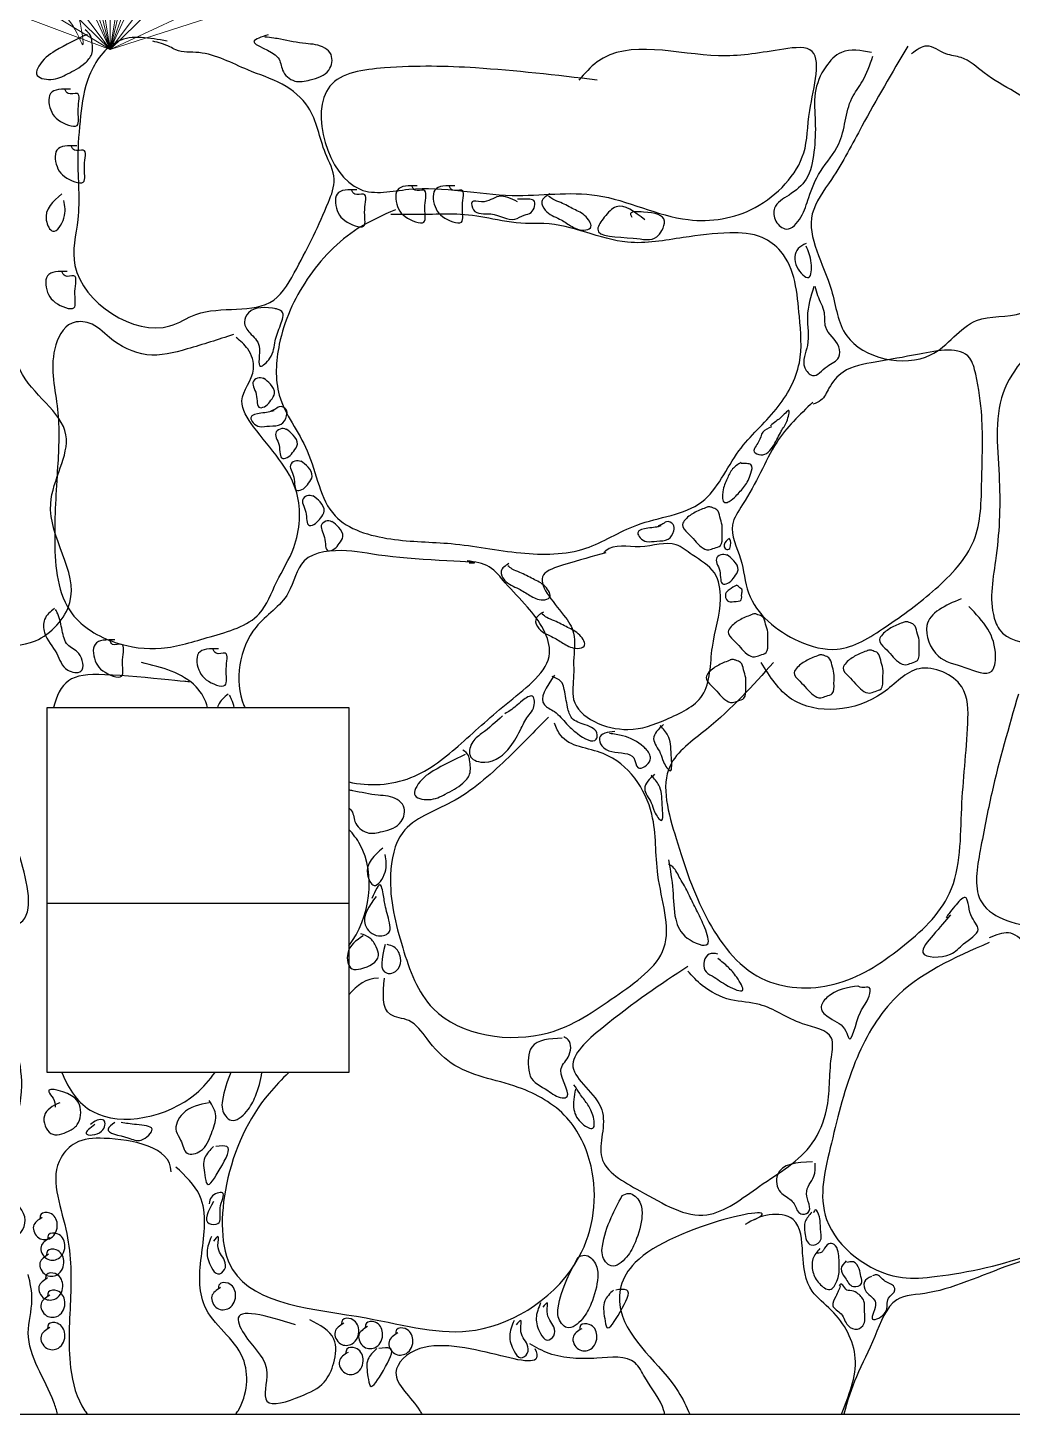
# Model space of a CAD drawing. Extents: x 152 to 700, y -120 to 84.
# Drawn here: x 221.057 to 221.735, y 72.817 to 73.772 of the extents above; entities that cross this region are included whole.
import ezdxf

# ---------------------------------------------------------------- set-up
doc = ezdxf.new("R2010")
doc.units = 0
doc.header["$LTSCALE"] = 0.03
doc.layers.get('0').update_dxf_attribs({"linetype": 'CONTINUOUS'})
doc.layers.add('MUEBLES', color=8, linetype='CONTINUOUS')
doc.layers.add('VEJETACION', color=94, linetype='CONTINUOUS', lineweight=15)

# ---------------------------------------------------------------- blocks, each defined once
blk = doc.blocks.new('A$C76B14522')
at = {"layer": 'VEJETACION'}
for q in [(0.1687, 0.4126), (0.1063, 0.2566), (0.2568, 0.2489), (0.1403, 0.1779), (0.197, 0.1779), (0.2104, 0.1752), (0.0933, 0.1636), (0.1085, 0.1697), (0.2289, 0.1697), (0.244, 0.1636), (0.0609, 0.1443), (0.2765, 0.1443), (0.0402, 0.1262), (0.2972, 0.1262), (0.0148, 0.0937), (0, 0.0632), (0.3318, 0.0763), (0.3402, 0.0549)]:
    blk.add_line((0.1687, 0), q, dxfattribs=at)
blk = doc.blocks.new('A$C54562DA0')
at = {"layer": 'VEJETACION'}
for points, knots in [([(0.1755, 0.0001), (0.1731, 0.0232), (0.1672, 0.0518), (0.1369, 0.0854), (0.0943, 0.0868), (0.0655, 0.0714), (0.0647, 0.0125), (0.0545, 0.0537), (0.0951, 0.0992), (0.1532, 0.0925), (0.18, 0.0553), (0.1782, 0.0236), (0.1772, 0.0045), (0.177, 0.001)], [0, 0, 0, 0, 0.0366558, 0.0875452, 0.1207962, 0.1544105, 0.192278, 0.1943817, 0.2743041, 0.3190782, 0.3536804, 0.4002472, 0.4109487, 0.4109487, 0.4109487, 0.4109487]), ([(0.1786, 0.0107), (0.175, 0.0252), (0.1693, 0.0481), (0.1779, 0.0797), (0.1652, 0.0864), (0.1868, 0.0935), (0.1921, 0.0941), (0.2151, 0.0879), (0.2053, 0.0809), (0.2005, 0.068), (0.1893, 0.0458), (0.1821, 0.022), (0.1845, 0.0058), (0.1841, 0.001)], [0, 0, 0, 0, 0.0472165, 0.0740602, 0.0759007, 0.0848306, 0.1114253, 0.1223864, 0.1267173, 0.140458, 0.1655861, 0.2001398, 0.2145458, 0.2145458, 0.2145458, 0.2145458]), ([(0.1719, 0.0234), (0.1618, 0.0317), (0.1162, 0.0687), (0.0575, 0.045), (-0.0056, -0.0012), (0.0129, 0.0362), (0.0323, 0.0617), (0.0913, 0.0847), (0.1456, 0.0597), (0.1756, 0.0272), (0.1845, 0.0062), (0.1854, 0.001)], [0, 0, 0, 0, 0.0379024, 0.169579, 0.184265, 0.2055761, 0.2441998, 0.3065625, 0.3663082, 0.4155117, 0.431277, 0.431277, 0.431277, 0.431277])]:
    blk.add_open_spline(points, degree=3, knots=knots, dxfattribs=at)
for points in [[(0.1848, 0.0035), (0.2046, 0.0693), (0.2409, 0.0846), (0.2812, 0.0699), (0.3022, 0.0295), (0.3042, 0.0081), (0.3011, 0.0147), (0.2782, 0.0443), (0.2388, 0.0515), (0.2057, 0.0387), (0.1862, 0.0224), (0.1776, 0.0015)], [(0.1776, 0.0199), (0.1321, 0.0464), (0.1143, 0.0336), (0.1107, 0.0122), (0.1066, 0.0209), (0.102, 0.0377), (0.1122, 0.053), (0.1306, 0.0591), (0.1587, 0.0489), (0.1689, 0.026), (0.172, 0)]]:
    blk.add_spline(points, degree=3, dxfattribs=at)

msp = doc.modelspace()

# ---------------------------------------------------------------- linework, layer by layer
at = {"ltscale": 0.03}
for p, q in [((221.06987, 73.16885), (221.27767, 73.16885)), ((219.58904, 72.8168), (233.02815, 72.8168))]:
    msp.add_line(p, q, dxfattribs=at)
msp.add_lwpolyline([(221.06987, 73.30342), (221.27767, 73.30342), (221.27767, 73.0522), (221.06987, 73.0522)], close=True)
at = {"layer": 'MUEBLES', "ltscale": 0.03}
for points in [[(221.09758, 73.76703), (221.07558, 73.75567), (221.0642, 73.74507), (221.06269, 73.73977), (221.07255, 73.73598), (221.08392, 73.73977), (221.09606, 73.74734), (221.10061, 73.7534), (221.10061, 73.76325), (221.09985, 73.76628), (221.09606, 73.77006)], [(221.48157, 73.63929), (221.46172, 73.6483), (221.4536, 73.64109), (221.44909, 73.63298), (221.47345, 73.62668), (221.48969, 73.62758), (221.4933, 73.63208), (221.4951, 73.63839), (221.48067, 73.6447), (221.47164, 73.64289), (221.47255, 73.64109)], [(221.59254, 73.62307), (221.58713, 73.61947), (221.58622, 73.60685), (221.59434, 73.59964), (221.59615, 73.60956), (221.59254, 73.62127)], [(221.21995, 73.52958), (221.21583, 73.53052), (221.21203, 73.52831), (221.21393, 73.51914), (221.21647, 73.50997), (221.22058, 73.51124), (221.22406, 73.51503), (221.2266, 73.51977), (221.22375, 73.5261), (221.219, 73.53021)], [(221.23563, 73.49457), (221.23151, 73.49552), (221.22771, 73.49331), (221.22961, 73.48414), (221.23214, 73.47497), (221.23626, 73.47624), (221.23974, 73.48003), (221.24227, 73.48477), (221.23943, 73.4911), (221.23468, 73.49521)], [(221.24577, 73.47247), (221.24166, 73.47342), (221.23786, 73.4712), (221.23976, 73.46204), (221.24229, 73.45287), (221.24641, 73.45413), (221.24989, 73.45793), (221.25242, 73.46267), (221.24957, 73.46899), (221.24482, 73.4731)], [(221.54788, 73.47221), (221.54191, 73.46774), (221.53818, 73.46103), (221.5352, 73.45209), (221.53669, 73.44464), (221.53967, 73.44538), (221.54415, 73.44911), (221.55012, 73.45581), (221.55459, 73.46476), (221.55459, 73.47072), (221.55161, 73.47146), (221.54788, 73.47146)], [(221.25407, 73.44852), (221.24996, 73.44947), (221.24616, 73.44726), (221.24806, 73.43809), (221.25059, 73.42892), (221.25471, 73.43018), (221.25819, 73.43398), (221.26072, 73.43872), (221.25787, 73.44504), (221.25312, 73.44915)], [(221.26698, 73.43102), (221.26287, 73.43197), (221.25907, 73.42976), (221.26097, 73.42059), (221.2635, 73.41142), (221.26762, 73.41268), (221.2711, 73.41648), (221.27363, 73.42122), (221.27078, 73.42754), (221.26604, 73.43165)], [(221.53905, 73.40799), (221.53494, 73.40894), (221.53114, 73.40673), (221.53304, 73.39756), (221.53557, 73.38839), (221.53968, 73.38966), (221.54317, 73.39345), (221.5457, 73.39819), (221.54285, 73.40452), (221.5381, 73.40863)], [(221.69933, 73.37835), (221.67568, 73.35998), (221.68356, 73.33898), (221.70196, 73.33111), (221.72036, 73.32848), (221.72299, 73.33898), (221.71773, 73.35735), (221.70459, 73.3731)], [(221.07499, 73.37169), (221.06817, 73.36412), (221.06817, 73.35503), (221.07651, 73.34064), (221.08409, 73.32927), (221.0932, 73.32852), (221.09168, 73.34064), (221.08409, 73.3467), (221.0803, 73.35654), (221.07727, 73.36791), (221.07575, 73.37094)], [(221.35777, 73.27113), (221.33578, 73.25977), (221.3244, 73.24917), (221.32288, 73.24386), (221.33274, 73.24008), (221.34412, 73.24386), (221.35625, 73.25144), (221.36081, 73.2575), (221.36081, 73.26735), (221.36005, 73.27038), (221.35625, 73.27416)], [(221.30264, 73.14019), (221.30415, 73.12054), (221.30718, 73.12054), (221.31172, 73.12356), (221.31324, 73.13112), (221.30869, 73.13868), (221.30415, 73.14019)], [(221.51112, 73.12525), (221.45181, 73.08248), (221.43204, 73.05615), (221.45181, 73.02654), (221.45181, 72.99364), (221.47817, 72.9706), (221.52429, 72.95415), (221.56054, 72.97389), (221.59678, 73.00351), (221.60666, 73.02654), (221.60996, 73.06273), (221.60996, 73.0759), (221.59019, 73.08577), (221.56054, 73.09893), (221.54077, 73.10222), (221.521, 73.11209), (221.51112, 73.12196)], [(221.18154, 73.03134), (221.16337, 73.02379), (221.15883, 73.01169), (221.16186, 73.00564), (221.1664, 72.99657), (221.17548, 72.99809), (221.18305, 73.01018), (221.18608, 73.02227), (221.18154, 73.03286)], [(221.59688, 72.9907), (221.57285, 72.9817), (221.57485, 72.9697), (221.57885, 72.9667), (221.58486, 72.9607), (221.58887, 72.95471), (221.59387, 72.95571), (221.59287, 72.9687), (221.59788, 72.9807), (221.59888, 72.9897)], [(221.4659, 72.96735), (221.45833, 72.95224), (221.45228, 72.93258), (221.45228, 72.92654), (221.45833, 72.91898), (221.46893, 72.92502), (221.47498, 72.93561), (221.47953, 72.95375), (221.47801, 72.96282), (221.47044, 72.96887), (221.4659, 72.96735)], [(221.43548, 72.92481), (221.42791, 72.9097), (221.42185, 72.89004), (221.42185, 72.88399), (221.42791, 72.87644), (221.4385, 72.88248), (221.44456, 72.89307), (221.4491, 72.91121), (221.44759, 72.92028), (221.44002, 72.92633), (221.43548, 72.92481)]]:
    msp.add_spline(points, degree=3, dxfattribs=at)
for points, start_tangent in [([(221.15253, 73.76235), (221.11881, 73.76235), (221.09897, 73.73858), (221.09302, 73.71084), (221.09104, 73.68113), (221.09104, 73.63952), (221.08905, 73.60782), (221.15451, 73.56622), (221.17237, 73.57415), (221.22593, 73.58405), (221.2418, 73.60584), (221.26362, 73.65141), (221.26758, 73.66726), (221.26163, 73.68509), (221.24973, 73.71679), (221.23188, 73.73263), (221.20807, 73.74254), (221.17435, 73.75443), (221.15848, 73.75641), (221.15451, 73.75839), (221.14261, 73.76235)], (0.948808, 0.315855)), ([(221.2222, 73.76672), (221.21234, 73.76218), (221.22902, 73.75082), (221.23206, 73.74248), (221.2404, 73.73491), (221.25102, 73.73567), (221.26391, 73.74248), (221.26543, 73.75309), (221.25481, 73.75991), (221.24798, 73.76066), (221.23054, 73.76369), (221.22599, 73.76445), (221.21992, 73.76521)], (0.894653, 0.446762)), ([(221.44866, 73.73554), (221.36498, 73.74389), (221.30222, 73.74389), (221.26457, 73.73136), (221.28549, 73.66032), (221.31896, 73.66032), (221.39009, 73.65614), (221.44866, 73.65614), (221.51142, 73.63943), (221.55744, 73.64779), (221.59092, 73.68539), (221.5951, 73.71464), (221.5951, 73.75643), (221.57418, 73.75643), (221.53234, 73.75225), (221.44866, 73.74807), (221.43611, 73.73554)], (1, 0)), ([(221.66254, 73.75893), (221.631, 73.70381), (221.60998, 73.66707), (221.59684, 73.64345), (221.60998, 73.59095), (221.62049, 73.55946), (221.67831, 73.54633), (221.70985, 73.56996), (221.74138, 73.5752), (221.76503, 73.5962), (221.77029, 73.63295), (221.77292, 73.68019), (221.76241, 73.70644), (221.73613, 73.72744), (221.7151, 73.74056), (221.69933, 73.75106), (221.68882, 73.75368), (221.67568, 73.75893), (221.66517, 73.75368)], (0.44768, 0.894194)), ([(221.63765, 73.75462), (221.6169, 73.75462), (221.60607, 73.74471), (221.59885, 73.72669), (221.59885, 73.70687), (221.59795, 73.68615), (221.59254, 73.66722), (221.58081, 73.65641), (221.57089, 73.6474), (221.57179, 73.63839), (221.57901, 73.63298), (221.58893, 73.64109), (221.59434, 73.65461), (221.60246, 73.67263), (221.61509, 73.69155), (221.62412, 73.72309), (221.63133, 73.7348), (221.63855, 73.75192)], (0, 1)), ([(221.08597, 73.72931), (221.07231, 73.72628), (221.07307, 73.71341), (221.07762, 73.7081), (221.09052, 73.70432), (221.09128, 73.71568), (221.09052, 73.72628), (221.08445, 73.72628), (221.08217, 73.72931)], (0.992302, 0.123845)), ([(221.0903, 73.69033), (221.07665, 73.6873), (221.07741, 73.67443), (221.08196, 73.66912), (221.09485, 73.66534), (221.09561, 73.6767), (221.09485, 73.6873), (221.08879, 73.6873), (221.08651, 73.69033)], (0.992302, 0.123845)), ([(221.07996, 73.65714), (221.06936, 73.639), (221.0739, 73.63144), (221.08147, 73.64051), (221.08147, 73.6526)], (0, 1)), ([(221.28328, 73.66002), (221.26963, 73.65699), (221.27039, 73.64411), (221.27494, 73.63881), (221.28783, 73.63502), (221.28859, 73.64638), (221.28783, 73.65699), (221.28176, 73.65699), (221.27949, 73.66002)], (0.992302, 0.123845)), ([(221.32478, 73.66278), (221.31113, 73.65975), (221.31189, 73.64687), (221.31644, 73.64157), (221.32933, 73.63778), (221.33009, 73.64914), (221.32933, 73.65975), (221.32327, 73.65975), (221.32099, 73.66278)], (0.992302, 0.123845)), ([(221.35061, 73.66278), (221.33695, 73.65975), (221.33771, 73.64687), (221.34226, 73.64157), (221.35516, 73.63778), (221.35592, 73.64914), (221.35516, 73.65975), (221.34909, 73.65975), (221.34681, 73.66278)], (0.992302, 0.123845)), ([(221.39391, 73.65173), (221.381, 73.65541), (221.36901, 73.65173), (221.36256, 73.65173), (221.36348, 73.6462), (221.37547, 73.64344), (221.39207, 73.63976), (221.39852, 73.64252), (221.40314, 73.64436), (221.40498, 73.65265), (221.40129, 73.65357), (221.39668, 73.65357), (221.39391, 73.65357)], (0.894659, -0.446751)), ([(221.41598, 73.65724), (221.41067, 73.65194), (221.41295, 73.64588), (221.42281, 73.63982), (221.43039, 73.63527), (221.4395, 73.63224), (221.44405, 73.63376), (221.44101, 73.64133), (221.43267, 73.64663), (221.42357, 73.65118), (221.41826, 73.65345), (221.41522, 73.65572)], (0.600537, 0.799597)), ([(221.30975, 73.64625), (221.28417, 73.63348), (221.24901, 73.59836), (221.22982, 73.55366), (221.22982, 73.51853), (221.24901, 73.48022), (221.26819, 73.43552), (221.30655, 73.41955), (221.34812, 73.41636), (221.39607, 73.40997), (221.44083, 73.41316), (221.476, 73.42913), (221.52076, 73.44509), (221.54634, 73.48022), (221.57192, 73.50895), (221.5879, 73.54088), (221.5879, 73.57281), (221.57511, 73.61752), (221.56232, 73.6271), (221.53994, 73.63029), (221.50797, 73.6271), (221.46961, 73.6239), (221.41206, 73.63668), (221.40247, 73.63668), (221.37689, 73.63987), (221.35451, 73.64306), (221.33533, 73.64306), (221.31934, 73.64306), (221.30655, 73.64306)], (0, 1)), ([(221.0838, 73.60371), (221.07015, 73.60068), (221.07091, 73.58781), (221.07546, 73.5825), (221.08835, 73.57872), (221.08911, 73.59008), (221.08835, 73.60068), (221.08228, 73.60068), (221.08001, 73.60371)], (0.992302, 0.123845)), ([(221.59795, 73.59334), (221.59344, 73.57261), (221.59344, 73.55279), (221.59164, 73.53747), (221.59705, 73.53207), (221.60697, 73.53837), (221.61509, 73.54468), (221.61509, 73.55189), (221.60607, 73.5654), (221.60517, 73.57532), (221.60066, 73.58703), (221.59885, 73.59334)], (0.832484, 0.554049)), ([(221.22791, 73.57804), (221.20854, 73.57528), (221.20577, 73.56883), (221.20946, 73.56146), (221.21592, 73.55225), (221.21684, 73.53844), (221.22329, 73.54396), (221.22698, 73.55594), (221.23067, 73.56699), (221.2316, 73.5762), (221.22698, 73.57804)], (1, 0)), ([(221.19816, 73.56028), (221.16642, 73.55037), (221.13865, 73.54641), (221.11286, 73.5583), (221.09897, 73.5682), (221.08707, 73.5682), (221.07517, 73.55037), (221.07715, 73.50877), (221.07715, 73.46915), (221.07517, 73.41764), (221.08707, 73.36811), (221.11683, 73.3483), (221.14856, 73.34434), (221.18229, 73.35226), (221.21601, 73.36811), (221.22791, 73.3899), (221.23981, 73.41368), (221.2418, 73.45132), (221.21204, 73.49688), (221.20411, 73.51471), (221.21204, 73.5365), (221.20807, 73.55037), (221.20014, 73.5583)], (0, 1)), ([(221.0435, 73.56471), (221.00934, 73.52009), (221.00671, 73.45972), (221.00408, 73.4046), (221.00408, 73.3626), (221.00671, 73.35735), (221.03299, 73.34686), (221.0619, 73.34948), (221.08555, 73.37573), (221.07241, 73.44397), (221.08292, 73.49121), (221.05139, 73.53583), (221.04613, 73.55946)], (-0.707646, -0.706567)), ([(221.76241, 73.56471), (221.72824, 73.52009), (221.72561, 73.45972), (221.72299, 73.4046), (221.72299, 73.3626), (221.72561, 73.35735), (221.75189, 73.34686), (221.7808, 73.34948), (221.80446, 73.37573), (221.79132, 73.44397), (221.80183, 73.49121), (221.77029, 73.53583), (221.76503, 73.55946)], (-0.707646, -0.706567)), ([(221.59723, 73.5137), (221.57231, 73.48606), (221.56123, 73.46532), (221.54878, 73.4432), (221.54186, 73.42937), (221.54739, 73.40587), (221.55293, 73.38237), (221.58754, 73.34919), (221.61384, 73.34366), (221.64706, 73.35887), (221.68166, 73.38514), (221.70796, 73.41832), (221.7135, 73.45979), (221.7135, 73.50403), (221.70935, 73.53306), (221.7052, 73.54412), (221.67059, 73.54688), (221.64014, 73.54135), (221.61799, 73.53444), (221.6083, 73.52338), (221.60276, 73.51509), (221.59723, 73.51232)], (0.89465, 0.446768)), ([(221.2263, 73.50776), (221.22218, 73.50681), (221.21712, 73.50618), (221.21016, 73.50301), (221.21174, 73.49954), (221.21617, 73.49701), (221.22313, 73.49732), (221.23105, 73.49859), (221.23485, 73.50428), (221.23453, 73.5087), (221.22978, 73.5106), (221.22662, 73.5087), (221.2244, 73.50776), (221.22377, 73.50712)], (0.96483, 0.262875)), ([(221.56877, 73.4968), (221.5628, 73.49307), (221.55982, 73.48636), (221.55683, 73.47966), (221.56131, 73.47742), (221.57026, 73.48413), (221.57548, 73.49382), (221.57921, 73.50052), (221.58071, 73.50797), (221.57474, 73.50276), (221.57175, 73.50052), (221.56802, 73.49754)], (0.980645, 0.195794)), ([(221.52439, 73.44144), (221.51616, 73.43792), (221.5094, 73.43293), (221.50734, 73.42941), (221.51116, 73.42354), (221.51586, 73.41855), (221.52556, 73.41209), (221.52938, 73.41326), (221.5335, 73.41502), (221.53467, 73.42207), (221.53467, 73.42911), (221.5332, 73.43469), (221.53115, 73.43968), (221.52791, 73.44114), (221.52586, 73.44173), (221.52409, 73.44144)], (0.980643, 0.195805)), ([(221.49283, 73.42854), (221.48872, 73.42759), (221.48365, 73.42696), (221.47669, 73.4238), (221.47827, 73.42032), (221.4827, 73.41779), (221.48967, 73.41811), (221.49758, 73.41937), (221.50138, 73.42507), (221.50106, 73.42949), (221.49632, 73.43139), (221.49315, 73.42949), (221.49093, 73.42854), (221.4903, 73.42791)], (0.96483, 0.262875)), ([(221.45465, 73.41002), (221.42558, 73.40173), (221.41174, 73.39481), (221.42558, 73.36716), (221.4325, 73.35472), (221.4325, 73.33537), (221.4325, 73.32569), (221.4325, 73.3091), (221.46988, 73.28836), (221.49618, 73.29528), (221.52109, 73.31187), (221.52801, 73.34504), (221.53355, 73.37822), (221.5294, 73.3962), (221.51417, 73.40864), (221.5031, 73.41555), (221.47818, 73.41417), (221.45465, 73.4114), (221.45326, 73.41002)], (1, 0)), ([(221.53937, 73.41969), (221.53747, 73.41811), (221.53684, 73.41305), (221.53937, 73.41242), (221.54032, 73.414), (221.54063, 73.41716), (221.54032, 73.41906), (221.53937, 73.42001)], (0.196229, -0.980558)), ([(221.38788, 73.40263), (221.38257, 73.39733), (221.38485, 73.39127), (221.39471, 73.38521), (221.40229, 73.38066), (221.41139, 73.37763), (221.41594, 73.37915), (221.41291, 73.38672), (221.40457, 73.39203), (221.39547, 73.39657), (221.39016, 73.39884), (221.38712, 73.40112)], (0.600537, 0.799597)), ([(221.54475, 73.38776), (221.53968, 73.3846), (221.53715, 73.38175), (221.53842, 73.37701), (221.54285, 73.37638), (221.54791, 73.37764), (221.54823, 73.38175), (221.54855, 73.38428), (221.54633, 73.38649), (221.54507, 73.38744)], (0.707455, 0.706759)), ([(221.41165, 73.36923), (221.40634, 73.36392), (221.40861, 73.35786), (221.41847, 73.3518), (221.42606, 73.34726), (221.43516, 73.34423), (221.43971, 73.34574), (221.43668, 73.35332), (221.42833, 73.35862), (221.41923, 73.36317), (221.41392, 73.36544), (221.41089, 73.36771)], (0.600537, 0.799597)), ([(221.55587, 73.36771), (221.54764, 73.36419), (221.54088, 73.3592), (221.53883, 73.35568), (221.54265, 73.34981), (221.54735, 73.34482), (221.55705, 73.33836), (221.56087, 73.33954), (221.56498, 73.3413), (221.56616, 73.34834), (221.56616, 73.35539), (221.56469, 73.36096), (221.56263, 73.36595), (221.5594, 73.36742), (221.55734, 73.368), (221.55558, 73.36771)], (0.980643, 0.195805)), ([(221.66009, 73.36229), (221.65186, 73.35877), (221.6451, 73.35378), (221.64305, 73.35026), (221.64687, 73.34439), (221.65157, 73.3394), (221.66126, 73.33294), (221.66509, 73.33412), (221.6692, 73.33588), (221.67037, 73.34292), (221.67037, 73.34996), (221.6689, 73.35554), (221.66685, 73.36053), (221.66361, 73.362), (221.66156, 73.36258), (221.65979, 73.36229)], (0.980643, 0.195805)), ([(221.11658, 73.35001), (221.10293, 73.34698), (221.10368, 73.3341), (221.10824, 73.3288), (221.12113, 73.32501), (221.12189, 73.33637), (221.12113, 73.34698), (221.11506, 73.34698), (221.11279, 73.35001)], (0.992302, 0.123845)), ([(221.18788, 73.34385), (221.17422, 73.34082), (221.17498, 73.32795), (221.17953, 73.32264), (221.19243, 73.31886), (221.19319, 73.33022), (221.19243, 73.34082), (221.18636, 73.34082), (221.18408, 73.34385)], (0.992302, 0.123845)), ([(221.60147, 73.33952), (221.59324, 73.336), (221.58648, 73.33101), (221.58442, 73.32749), (221.58824, 73.32162), (221.59294, 73.31663), (221.60264, 73.31017), (221.60646, 73.31135), (221.61058, 73.31311), (221.61175, 73.32015), (221.61175, 73.3272), (221.61028, 73.33277), (221.60822, 73.33776), (221.60499, 73.33923), (221.60294, 73.33982), (221.60117, 73.33952)], (0.980643, 0.195805)), ([(221.63512, 73.34277), (221.62689, 73.33925), (221.62013, 73.33426), (221.61808, 73.33074), (221.6219, 73.32487), (221.6266, 73.31988), (221.6363, 73.31343), (221.64012, 73.3146), (221.64423, 73.31636), (221.64541, 73.3234), (221.64541, 73.33045), (221.64394, 73.33602), (221.64188, 73.34101), (221.63865, 73.34248), (221.63659, 73.34307), (221.63483, 73.34277)], (0.980643, 0.195805)), ([(221.57, 73.3344), (221.52397, 73.28843), (221.49887, 73.26336), (221.50305, 73.21322), (221.52397, 73.1589), (221.56163, 73.11711), (221.61184, 73.11293), (221.65786, 73.138), (221.69133, 73.17561), (221.6997, 73.23411), (221.70388, 73.29261), (221.6997, 73.31768), (221.67041, 73.33022), (221.64531, 73.3135), (221.58255, 73.30933), (221.56163, 73.3344)], (0.894674, 0.446719)), ([(221.54067, 73.33627), (221.53244, 73.33275), (221.52568, 73.32776), (221.52363, 73.32424), (221.52745, 73.31837), (221.53215, 73.31338), (221.54185, 73.30692), (221.54567, 73.3081), (221.54978, 73.30986), (221.55096, 73.3169), (221.55096, 73.32394), (221.54949, 73.32952), (221.54743, 73.33451), (221.5442, 73.33598), (221.54214, 73.33656), (221.54038, 73.33627)], (0.980643, 0.195805)), ([(221.41921, 73.32567), (221.41238, 73.30522), (221.41921, 73.30068), (221.42755, 73.29234), (221.43513, 73.28553), (221.44803, 73.28174), (221.44879, 73.28477), (221.44044, 73.29159), (221.43134, 73.29613), (221.42831, 73.30371), (221.42603, 73.31583), (221.42452, 73.32037), (221.41769, 73.32491)], (0.894705, 0.446658)), ([(221.38356, 73.29765), (221.36915, 73.28553), (221.36232, 73.27871), (221.36156, 73.26962), (221.37142, 73.26583), (221.38887, 73.27644), (221.39645, 73.28931), (221.40176, 73.2984), (221.4048, 73.30295), (221.40404, 73.31128), (221.39721, 73.30825), (221.38887, 73.30143), (221.38508, 73.29916)], (0.707635, -0.706579)), ([(221.41519, 73.29679), (221.3859, 73.26754), (221.34825, 73.23829), (221.31478, 73.2174), (221.30641, 73.18815), (221.31478, 73.138), (221.3357, 73.09622), (221.41519, 73.0795), (221.46122, 73.10458), (221.49469, 73.138), (221.4905, 73.18815), (221.48632, 73.22993), (221.45285, 73.27172), (221.42356, 73.28425), (221.41938, 73.29261)], (-0.447682, 0.894193)), ([(221.49439, 73.29178), (221.48756, 73.28194), (221.49211, 73.27209), (221.49439, 73.26603), (221.49894, 73.25997), (221.4997, 73.27057), (221.49742, 73.28421), (221.49211, 73.29103)], (1, 0)), ([(221.46092, 73.28704), (221.4503, 73.2825), (221.45182, 73.27719), (221.46775, 73.27189), (221.47382, 73.26886), (221.47685, 73.26204), (221.48519, 73.26735), (221.48292, 73.27416), (221.48064, 73.27644), (221.46623, 73.28401), (221.45713, 73.28553)], (0.707584, 0.706629)), ([(221.48823, 73.2575), (221.4814, 73.24765), (221.48595, 73.2378), (221.48823, 73.23174), (221.49278, 73.22568), (221.49354, 73.23629), (221.49126, 73.24992), (221.48595, 73.25674)], (1, 0)), ([(221.30112, 73.20671), (221.29053, 73.18857), (221.29507, 73.18101), (221.30264, 73.19008), (221.30264, 73.20218)], (0, 1)), ([(221.49776, 73.19868), (221.50076, 73.17769), (221.50276, 73.15769), (221.51077, 73.14469), (221.52479, 73.14069), (221.52279, 73.15169), (221.51778, 73.16269), (221.51277, 73.17269), (221.50877, 73.18069), (221.50577, 73.18569), (221.50076, 73.19368), (221.49776, 73.19568)], (0, 1)), ([(221.29658, 73.17345), (221.28901, 73.1538), (221.2981, 73.14624), (221.30567, 73.14927), (221.30567, 73.15531), (221.30264, 73.16741), (221.30112, 73.17648), (221.29961, 73.18101), (221.29356, 73.17194)], (1, 0)), ([(221.69199, 73.16069), (221.67997, 73.14669), (221.67297, 73.13469), (221.69199, 73.13369), (221.701, 73.14069), (221.71101, 73.15069), (221.70601, 73.16069), (221.702, 73.17269), (221.69499, 73.16669), (221.69099, 73.16169), (221.68899, 73.15869)], (0.781302, 0.624153)), ([(220.99978, 73.1417), (220.93388, 73.10222), (220.90753, 73.05944), (220.89105, 73.00351), (220.88776, 72.95086), (220.93718, 72.91138), (220.96024, 72.91138), (221.05249, 72.95744), (221.04261, 72.9706), (221.0459, 73.01009), (221.05249, 73.04299), (221.0492, 73.06932), (221.03272, 73.12525), (221.01295, 73.14829), (220.99978, 73.14499)], (1, 0)), ([(221.2875, 73.14624), (221.2769, 73.13415), (221.27993, 73.12356), (221.28599, 73.12356), (221.2981, 73.13264), (221.29658, 73.13868), (221.29204, 73.14473), (221.28599, 73.14775)], (0.707505, -0.706709)), ([(221.71868, 73.1417), (221.65279, 73.10222), (221.62643, 73.05944), (221.60996, 73.00351), (221.60666, 72.95086), (221.65608, 72.91138), (221.67914, 72.91138), (221.77139, 72.95744), (221.76151, 72.9706), (221.7648, 73.01009), (221.77139, 73.04299), (221.7681, 73.06932), (221.75162, 73.12525), (221.73186, 73.14829), (221.71868, 73.14499)], (1, 0)), ([(221.5318, 73.13369), (221.52579, 73.13369), (221.52279, 73.12269), (221.52779, 73.11869), (221.53881, 73.11169), (221.54882, 73.10869), (221.54481, 73.11769), (221.53881, 73.12469), (221.5318, 73.13069)], (0.894627, 0.446814)), ([(221.62891, 73.11169), (221.60689, 73.10369), (221.60288, 73.09669), (221.60889, 73.08969), (221.6199, 73.08069), (221.62191, 73.07569), (221.62991, 73.09369), (221.63592, 73.10469), (221.63592, 73.11069), (221.63192, 73.11069), (221.62791, 73.11169)], (0.980646, 0.19579)), ([(221.42467, 73.07569), (221.40364, 73.0697), (221.40164, 73.0537), (221.40264, 73.0497), (221.41466, 73.0397), (221.42467, 73.0347), (221.42667, 73.0347), (221.42367, 73.0537), (221.42867, 73.0627), (221.42867, 73.0747), (221.42567, 73.07669)], (-1, 0)), ([(221.0786, 73.03134), (221.06801, 73.02227), (221.07255, 73.01018), (221.08466, 73.01169), (221.09071, 73.01623), (221.09223, 73.02983), (221.0892, 73.03437), (221.07103, 73.0389), (221.07406, 73.03437), (221.07558, 73.02832)], (0.707637, 0.706576)), ([(221.43368, 73.0407), (221.43268, 73.0267), (221.43869, 73.0167), (221.44569, 73.0137), (221.44569, 73.0227), (221.44169, 73.0307), (221.43668, 73.0377), (221.43268, 73.0437)], (-0.555207, -0.831712)), ([(221.10282, 73.01623), (221.09677, 73.01018), (221.10736, 73.01169), (221.10888, 73.01925), (221.10434, 73.01925), (221.0998, 73.01623)], (1, 0)), ([(221.11645, 73.01774), (221.11191, 73.0132), (221.12553, 73.00716), (221.13461, 73.00564), (221.14218, 73.0132), (221.13158, 73.01623), (221.12099, 73.01774)], (-0.707433, -0.70678)), ([(221.18457, 73.00111), (221.17851, 72.99355), (221.17851, 72.98146), (221.18002, 72.97541), (221.18911, 72.98599), (221.19365, 73.00111), (221.18608, 73.00111)], (0.948794, -0.315894)), ([(221.18457, 72.96331), (221.18154, 72.9482), (221.18759, 72.9482), (221.18911, 72.95878), (221.19062, 72.96936), (221.18305, 72.96634), (221.18154, 72.9618)], (0.707566, 0.706648)), ([(221.59645, 72.95594), (221.59202, 72.9495), (221.59161, 72.94185), (221.59605, 72.93339), (221.6021, 72.93581), (221.6025, 72.94386), (221.60169, 72.95272), (221.59887, 72.95755), (221.59766, 72.95554)], (0, -1)), ([(221.06651, 72.9523), (221.06055, 72.94636), (221.06427, 72.93818), (221.07246, 72.93818), (221.07692, 72.94785), (221.07172, 72.95528), (221.06576, 72.95453), (221.06502, 72.95156)], (0.970224, 0.242208)), ([(221.07172, 72.93818), (221.06576, 72.93224), (221.06948, 72.92406), (221.07767, 72.92406), (221.08213, 72.93372), (221.07692, 72.94116), (221.07097, 72.94041), (221.07023, 72.93744)], (0.970224, 0.242208)), ([(221.18305, 72.93913), (221.18002, 72.92854), (221.18305, 72.91796), (221.18759, 72.91342), (221.19213, 72.91645), (221.19213, 72.9225), (221.18759, 72.93308), (221.18759, 72.93913), (221.18457, 72.9361)], (0.707637, 0.706576)), ([(221.07097, 72.92704), (221.06502, 72.92109), (221.06874, 72.91291), (221.07692, 72.91291), (221.08139, 72.92258), (221.07618, 72.93001), (221.07023, 72.92927), (221.06948, 72.92629)], (0.970224, 0.242208)), ([(221.6021, 72.93098), (221.59726, 72.92373), (221.59726, 72.91487), (221.60169, 72.90682), (221.60895, 72.90279), (221.61379, 72.90843), (221.6154, 72.91809), (221.6146, 72.92856), (221.61177, 72.93379), (221.60815, 72.9342), (221.60452, 72.92977), (221.6029, 72.92816), (221.59968, 72.92775)], (0.610156, 0.792282)), ([(221.07023, 72.91068), (221.06427, 72.90474), (221.06799, 72.89656), (221.07618, 72.89656), (221.08065, 72.90623), (221.07544, 72.91366), (221.06948, 72.91291), (221.06874, 72.90994)], (0.970224, 0.242208)), ([(221.63758, 72.91165), (221.63274, 72.90802), (221.63395, 72.90118), (221.6404, 72.89353), (221.63838, 72.88225), (221.64725, 72.88709), (221.64927, 72.89675), (221.6537, 72.90239), (221.6533, 72.9044), (221.64685, 72.90843), (221.6408, 72.91286), (221.63838, 72.91205)], (0.447452, 0.894308)), ([(221.07172, 72.89879), (221.06576, 72.89285), (221.06948, 72.88467), (221.07767, 72.88467), (221.08213, 72.89433), (221.07692, 72.90177), (221.07097, 72.90102), (221.07023, 72.89805)], (0.970224, 0.242208)), ([(221.1893, 72.904), (221.18334, 72.89805), (221.18706, 72.88988), (221.19525, 72.88988), (221.19971, 72.89954), (221.1945, 72.90697), (221.18855, 72.90623), (221.18781, 72.90325)], (0.970224, 0.242208)), ([(221.45991, 72.90235), (221.45386, 72.8948), (221.45386, 72.8827), (221.45537, 72.87665), (221.46446, 72.88724), (221.469, 72.90235), (221.46143, 72.90235)], (0.948794, -0.315894)), ([(221.61621, 72.9052), (221.61298, 72.89796), (221.61097, 72.89151), (221.61661, 72.88588), (221.62145, 72.87782), (221.6279, 72.87541), (221.63234, 72.87903), (221.63274, 72.88829), (221.63234, 72.89474), (221.63032, 72.89796), (221.6275, 72.90037), (221.62266, 72.90198), (221.62145, 72.90198), (221.61621, 72.90641), (221.6154, 72.9052)], (1, 0)), ([(221.24095, 72.87847), (221.20142, 72.88176), (221.20801, 72.8686), (221.22118, 72.84557), (221.22118, 72.82582), (221.24425, 72.82911), (221.26072, 72.83899), (221.26731, 72.85215), (221.26731, 72.8686), (221.25084, 72.88176)], (0, 1)), ([(221.40972, 72.89355), (221.40669, 72.88296), (221.40972, 72.87238), (221.41426, 72.86785), (221.4188, 72.87087), (221.4188, 72.87692), (221.41426, 72.8875), (221.41426, 72.89355), (221.41123, 72.89052)], (0.707637, 0.706576)), ([(221.07172, 72.8765), (221.06576, 72.87055), (221.06948, 72.86238), (221.07767, 72.86238), (221.08213, 72.87204), (221.07692, 72.87947), (221.07097, 72.87873), (221.07023, 72.87575)], (0.970224, 0.242208)), ([(221.27413, 72.87947), (221.26818, 72.87352), (221.2719, 72.86535), (221.28008, 72.86535), (221.28455, 72.87501), (221.27934, 72.88244), (221.27339, 72.8817), (221.27264, 72.87873)], (0.970224, 0.242208)), ([(221.2905, 72.87724), (221.28455, 72.87129), (221.28827, 72.86312), (221.29646, 72.86312), (221.30092, 72.87278), (221.29571, 72.88021), (221.28976, 72.87947), (221.28901, 72.8765)], (0.970224, 0.242208)), ([(221.39147, 72.88139), (221.38844, 72.87081), (221.39147, 72.86023), (221.39601, 72.85569), (221.40055, 72.85872), (221.40055, 72.86476), (221.39601, 72.87534), (221.39601, 72.88139), (221.39298, 72.87837)], (0.707637, 0.706576)), ([(221.31134, 72.87278), (221.30539, 72.86683), (221.30911, 72.85866), (221.31729, 72.85866), (221.32176, 72.86832), (221.31655, 72.87575), (221.3106, 72.87501), (221.30985, 72.87204)], (0.970224, 0.242208)), ([(221.43807, 72.87572), (221.43211, 72.86977), (221.43583, 72.8616), (221.44402, 72.8616), (221.44848, 72.87126), (221.44327, 72.87869), (221.43732, 72.87795), (221.43658, 72.87498)], (0.970224, 0.242208)), ([(221.27711, 72.8594), (221.27115, 72.85346), (221.27488, 72.84528), (221.28306, 72.84528), (221.28753, 72.85494), (221.28232, 72.86238), (221.27636, 72.86163), (221.27562, 72.85866)], (0.970224, 0.242208)), ([(221.29694, 72.86213), (221.29088, 72.85457), (221.29088, 72.84247), (221.2924, 72.83643), (221.30148, 72.84701), (221.30602, 72.86213), (221.29845, 72.86213)], (0.948794, -0.315894))]:
    msp.add_spline(points, degree=3, dxfattribs=dict(at, start_tangent=start_tangent))
for points, knots in [([(221.36052, 73.40311), (221.37811, 73.40311), (221.30423, 73.40554), (221.28015, 73.41275), (221.24318, 73.41043), (221.23816, 73.37724), (221.20408, 73.35797), (221.19852, 73.32098), (221.20592, 73.30393), (221.20615, 73.30342)], [0, 0, 0, 0, 0.0527648, 0.0848709, 0.1147501, 0.1394866, 0.17178, 0.2263315, 0.228016, 0.228016, 0.228016, 0.228016]), ([(221.27767, 73.25223), (221.2916, 73.24904), (221.32219, 73.25088), (221.35643, 73.27938), (221.38556, 73.30685), (221.42663, 73.33664), (221.40359, 73.37104), (221.38678, 73.3869), (221.37537, 73.40222), (221.36456, 73.40373), (221.35914, 73.40449)], [0.3169323, 0.3169323, 0.3169323, 0.3169323, 0.3594601, 0.4012917, 0.4454115, 0.488623, 0.5238769, 0.5463944, 0.5620452, 0.5778273, 0.5778273, 0.5778273, 0.5778273]), ([(221.18047, 73.30342), (221.17926, 73.30879), (221.16863, 73.32633), (221.14897, 73.33103), (221.13487, 73.3344)], [0.82252075, 0.82252075, 0.82252075, 0.82252075, 0.83876364, 0.87996153, 0.87996153, 0.87996153, 0.87996153]), ([(221.16415, 73.32186), (221.18209, 73.31887), (221.114, 73.32805), (221.08273, 73.32501), (221.07628, 73.31153), (221.0744, 73.30342)], [0, 0, 0, 0, 0.0545506, 0.0800003, 0.1045242, 0.1045242, 0.1045242, 0.1045242]), ([(221.1947, 73.31279), (221.1919, 73.31054), (221.18857, 73.30787), (221.18748, 73.30404), (221.18736, 73.30342)], [0, 0, 0, 0, 0.01019679, 0.01210321, 0.01210321, 0.01210321, 0.01210321]), ([(221.19881, 73.30342), (221.19834, 73.30534), (221.19746, 73.30826), (221.19599, 73.31103), (221.19546, 73.31204)], [0.096981591, 0.096981591, 0.096981591, 0.096981591, 0.10295025, 0.106338839, 0.106338839, 0.106338839, 0.106338839]), ([(221.27767, 73.23433), (221.27813, 73.23399), (221.28113, 73.2314), (221.28059, 73.22371), (221.28988, 73.21554), (221.30215, 73.21829), (221.31472, 73.22194), (221.31765, 73.23749), (221.30644, 73.24267), (221.29433, 73.2431), (221.28531, 73.24529), (221.27858, 73.24646), (221.27767, 73.24661)], [0.02963339, 0.02963339, 0.02963339, 0.02963339, 0.03104431, 0.03991196, 0.05118065, 0.06182537, 0.07641105, 0.08712389, 0.09974286, 0.10661097, 0.12431615, 0.12709403, 0.12709403, 0.12709403, 0.12709403]), ([(221.27767, 73.13931), (221.29231, 73.15863), (221.29747, 73.1945), (221.28071, 73.21635), (221.27767, 73.21954)], [0.60453605, 0.60453605, 0.60453605, 0.60453605, 0.67381242, 0.68692945, 0.68692945, 0.68692945, 0.68692945]), ([(221.23631, 73.0522), (221.23159, 73.04746), (221.21149, 73.02708), (221.1899, 72.98141), (221.18768, 72.89309), (221.28653, 72.88772), (221.36779, 72.86236), (221.44271, 72.9128), (221.45097, 72.97996), (221.43024, 73.02433), (221.3922, 73.04572), (221.35318, 73.05073), (221.33235, 73.07325), (221.32189, 73.0893), (221.29962, 73.09052), (221.30119, 73.10656), (221.30222, 73.11711)], [0.0888489, 0.0888489, 0.0888489, 0.0888489, 0.1094671, 0.1786502, 0.2372997, 0.3352285, 0.4110013, 0.498026, 0.5612604, 0.5986445, 0.6381011, 0.6870655, 0.7107178, 0.7284573, 0.7416868, 0.7671044, 0.7671044, 0.7671044, 0.7671044]), ([(221.08014, 73.0522), (221.08468, 73.04036), (221.10502, 73.01107), (221.16142, 73.02305), (221.1818, 73.04694), (221.18554, 73.0522)], [0.3474181, 0.3474181, 0.3474181, 0.3474181, 0.3837321, 0.4559548, 0.4747759, 0.4747759, 0.4747759, 0.4747759]), ([(221.19654, 73.0522), (221.19381, 73.04599), (221.19094, 73.03754), (221.18985, 73.02569), (221.19695, 73.01555), (221.20851, 73.02533), (221.21413, 73.03694), (221.21715, 73.04657), (221.21772, 73.0522)], [0.0172492, 0.0172492, 0.0172492, 0.0172492, 0.03747183, 0.04351924, 0.05320404, 0.06540438, 0.07759687, 0.09447171, 0.09447171, 0.09447171, 0.09447171]), ([(221.15529, 72.98376), (221.15529, 73.00095), (221.1183, 73.00801), (221.09057, 73.00649), (221.06913, 72.9847), (221.08613, 72.94435), (221.0869, 72.89741), (221.08315, 72.8551), (221.09033, 72.82665), (221.09719, 72.81759), (221.09784, 72.8168)], [0, 0, 0, 0, 0.0515568, 0.0715963, 0.085565, 0.135031, 0.1812145, 0.2305707, 0.2617911, 0.2648801, 0.2648801, 0.2648801, 0.2648801]), ([(221.19979, 72.8168), (221.20036, 72.81759), (221.20771, 72.82863), (221.21113, 72.86205), (221.17861, 72.8814), (221.1731, 72.916), (221.17994, 72.94056), (221.17675, 72.97029), (221.16512, 72.98102), (221.15859, 72.98705)], [0.3769363, 0.3769363, 0.3769363, 0.3769363, 0.3798349, 0.4161795, 0.4609542, 0.4777331, 0.5173554, 0.5373704, 0.563083, 0.563083, 0.563083, 0.563083]), ([(221.55724, 72.95086), (221.58334, 72.9639), (221.46933, 72.94131), (221.45869, 72.8751), (221.49817, 72.8475), (221.51019, 72.82217), (221.51245, 72.8168)], [0, 0, 0, 0, 0.0875273, 0.1218846, 0.1903831, 0.2082403, 0.2082403, 0.2082403, 0.2082403]), ([(221.61687, 72.8168), (221.62181, 72.82945), (221.63258, 72.8545), (221.6157, 72.8854), (221.59255, 72.9022), (221.58995, 72.92593), (221.5891, 72.95287), (221.56589, 72.95594), (221.55582, 72.95041), (221.55065, 72.94757)], [0.3733436, 0.3733436, 0.3733436, 0.3733436, 0.4131624, 0.4499597, 0.4685857, 0.4957212, 0.5196782, 0.5364769, 0.5542149, 0.5542149, 0.5542149, 0.5542149]), ([(221.76831, 72.91312), (221.76831, 72.94364), (221.69953, 72.89778), (221.65072, 72.89952), (221.63995, 72.86866), (221.62702, 72.84403), (221.62076, 72.82575), (221.61853, 72.8168)], [0, 0, 0, 0, 0.0915609, 0.1147852, 0.1441361, 0.1745432, 0.2020232, 0.2020232, 0.2020232, 0.2020232]), ([(221.07718, 72.8168), (221.07647, 72.81958), (221.07048, 72.8388), (221.05168, 72.86306), (221.06123, 72.89393), (221.05826, 72.90727), (221.05696, 72.91312)], [0.5472671, 0.5472671, 0.5472671, 0.5472671, 0.5557986, 0.6067514, 0.6295344, 0.6473257, 0.6473257, 0.6473257, 0.6473257]), ([(221.40569, 72.86202), (221.41748, 72.83845), (221.34062, 72.88229), (221.30134, 72.84297), (221.32176, 72.8279), (221.32758, 72.81762), (221.328, 72.8168)], [0, 0, 0, 0, 0.0790713, 0.1023532, 0.1334061, 0.1360836, 0.1360836, 0.1360836, 0.1360836]), ([(221.49527, 72.8168), (221.49509, 72.81762), (221.49279, 72.82668), (221.48338, 72.8373), (221.47362, 72.85829), (221.45116, 72.85511), (221.43211, 72.85497), (221.41584, 72.85762), (221.40667, 72.86286), (221.40239, 72.86531)], [0.4569574, 0.4569574, 0.4569574, 0.4569574, 0.4595845, 0.4861214, 0.4979896, 0.5245524, 0.5410258, 0.5578234, 0.5725541, 0.5725541, 0.5725541, 0.5725541])]:
    msp.add_open_spline(points, degree=3, knots=knots, dxfattribs=at)
for points, end_tangent in [([(221.01985, 73.31274), (221.00145, 73.24449), (220.99357, 73.20512), (220.99357, 73.171), (221.03299, 73.15263), (221.05139, 73.15525), (221.05139, 73.19987), (221.04613, 73.24449), (221.04876, 73.27336), (221.03299, 73.29436), (221.03299, 73.30486), (221.02511, 73.30749), (221.02248, 73.31011)], (-0.034513, 0.999404)), ([(221.73875, 73.31274), (221.72036, 73.24449), (221.71247, 73.20512), (221.71247, 73.171), (221.75189, 73.15263), (221.77029, 73.15525), (221.77029, 73.19987), (221.76503, 73.24449), (221.76766, 73.27336), (221.75189, 73.29436), (221.75189, 73.30486), (221.74401, 73.30749), (221.74138, 73.31011)], (-0.034513, 0.999404)), ([(221.62024, 72.92252), (221.61661, 72.91688), (221.61943, 72.91084), (221.62508, 72.9048), (221.63072, 72.90682), (221.63032, 72.91165), (221.62911, 72.91688), (221.62508, 72.92171), (221.62266, 72.92171), (221.62064, 72.92131)], (-0.152121, -0.988362))]:
    msp.add_spline(points, degree=3, dxfattribs=dict(at, end_tangent=end_tangent))
msp.add_open_spline([(221.29804, 73.11711), (221.28965, 73.11711), (221.28325, 73.1123), (221.27767, 73.10552)], degree=3, dxfattribs=at)

# ---------------------------------------------------------------- block references
at = {"layer": 'VEJETACION'}
for name, p, xscale, yscale, zscale in [('A$C76B14522', (221.03019, 73.75654), 0.492882506841454, 0.492882506841454, 0.492882506841454), ('A$C54562DA0', (220.8943, 73.75467), 0.6571766757886053, 0.6571766757886053, 0.6571766757886053)]:
    msp.add_blockref(name, p, dxfattribs=dict(at, xscale=xscale, yscale=yscale, zscale=zscale))

doc.saveas('drawing.dxf')
